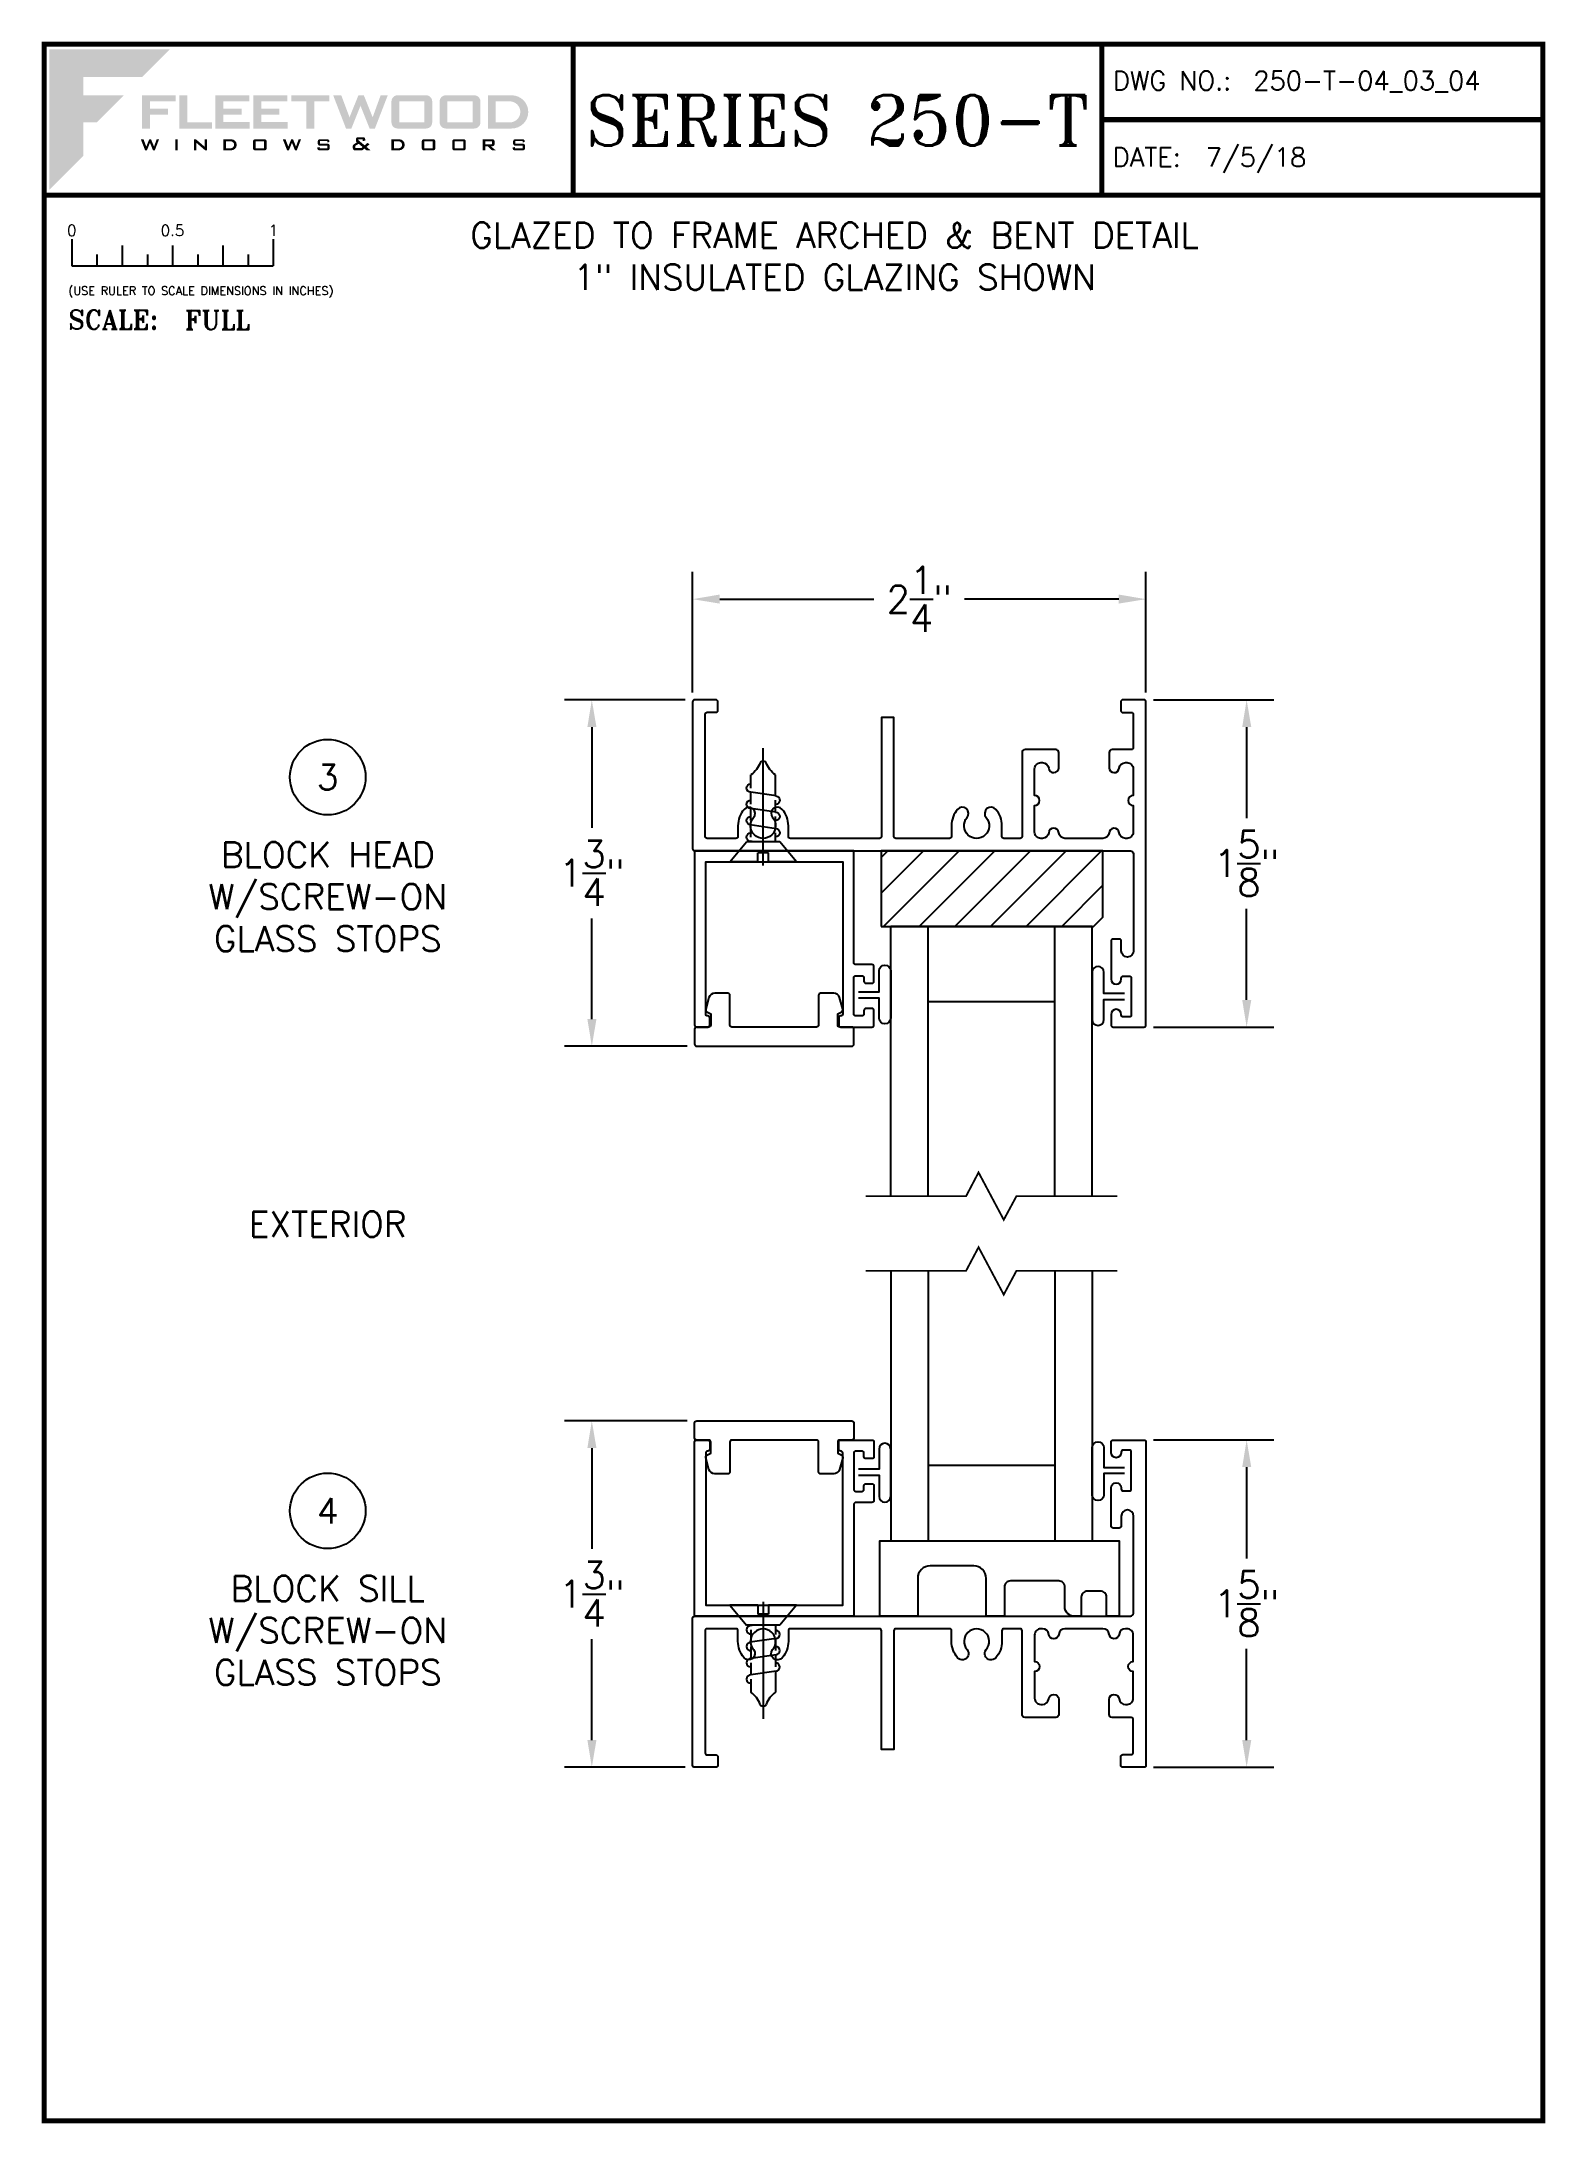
# Paper-space layout 'DETAIL 3 & 4' of a CAD drawing. Extents: x 0.3 to 7.8, y 0.1 to 10.4.
# The model-space entities are those that its viewports show. They can reach past a viewport. Long polylines and large blocks are cut down to what shows.
import ezdxf
from ezdxf.enums import TextEntityAlignment as Align

# ---------------------------------------------------------------- set-up
doc = ezdxf.new("R2010")
doc.units = 0
doc.header["$MEASUREMENT"] = 0
doc.layers.get('0').update_dxf_attribs({"linetype": 'CONTINUOUS'})
doc.layers.get('Defpoints').update_dxf_attribs({"linetype": 'CONTINUOUS'})
for name, color, linetype in [('DIM', 7, 'CONTINUOUS'), ('FRAME', 1, 'CONTINUOUS'), ('GLAZING', 7, 'CONTINUOUS'), ('MISC', 7, 'CONTINUOUS'), ('SEAL', 7, 'CONTINUOUS'), ('SETTING_BLOCK', 4, 'CONTINUOUS'), ('TEXT', 7, 'CONTINUOUS'), ('TITLE-BLOCK', 7, 'CONTINUOUS')]:
    doc.layers.add(name, color=color, linetype=linetype)
doc.layers.add('VP', color=40, linetype='CONTINUOUS', plot=False)
doc.layers.get('VP').off()
doc.styles.add('ROMANS', font='romans')
doc.styles.add('ROMANT', font='romant')
doc.styles.add('SIMPLEX-094', font='simplex.shx', dxfattribs={"height": 0.094})
doc.styles.get("Standard").update_dxf_attribs({"font": 'simplex.shx'})
doc.dimstyles.new('FULL SCALE', dxfattribs={"dimscale": 0.75, "dimtxt": 0.18, "dimasz": 0.18, "dimexe": 0.18, "dimexo": 0.0625, "dimgap": 0.09, "dimtad": 0, "dimtih": 1, "dimtoh": 1, "dimdec": 4, "dimzin": 0, "dimdsep": 46, "dimlunit": 4, "dimtxsty": 'Standard', "dimcen": 0.09, "dimadec": 0, "dimazin": 0, "dimtfac": 1, "dimtdec": 4, "dimtofl": 0, "dimtmove": 0, "dimatfit": 3, "dimfxl": 0, "dimtolj": 1, "dimtzin": 0, "dimarcsym": 0})

# ---------------------------------------------------------------- blocks, each defined once
blk = doc.blocks.new('*D42')
at = {"layer": 'Defpoints', "color": 0}
for p in [(5.781, 7.681), (3.531, 7.171), (5.781, 7.171)]:
    blk.add_point(p, dxfattribs=at)
at = {"layer": 'DIM', "color": 0, "lineweight": -2}
for p, q in [((3.531, 7.218), (3.531, 7.816)), ((5.781, 7.218), (5.781, 7.816)), ((3.666, 7.681), (4.431, 7.681)), ((5.646, 7.681), (4.881, 7.681))]:
    blk.add_line(p, q, dxfattribs=at)
at = {"layer": 'DIM', "color": 0}
for points in [[(3.666, 7.704), (3.666, 7.659), (3.531, 7.681)], [(5.646, 7.704), (5.646, 7.659), (5.781, 7.681)]]:
    blk.add_solid(points, dxfattribs=at)
at = {"layer": 'DIM', "color": 0, "insert": (4.656, 7.681), "char_height": 0.135, "attachment_point": 5}
blk.add_mtext('\\A1;2{\\H1.000000x;\\S1/4;}"', dxfattribs=at)
blk = doc.blocks.new('*D43')
at = {"layer": 'Defpoints', "color": 0}
for p in [(3.541, 7.181), (3.031, 5.461), (3.551, 5.461)]:
    blk.add_point(p, dxfattribs=at)
at = {"layer": 'DIM', "color": 0, "lineweight": -2}
for p, q in [((3.494, 7.181), (2.896, 7.181)), ((3.031, 7.046), (3.031, 6.546)), ((3.031, 5.596), (3.031, 6.096)), ((3.504, 5.461), (2.896, 5.461))]:
    blk.add_line(p, q, dxfattribs=at)
at = {"layer": 'DIM', "color": 0}
for points in [[(3.009, 7.046), (3.054, 7.046), (3.031, 7.181)], [(3.009, 5.596), (3.054, 5.596), (3.031, 5.461)]]:
    blk.add_solid(points, dxfattribs=at)
at = {"layer": 'DIM', "color": 0, "insert": (3.031, 6.321), "char_height": 0.135, "attachment_point": 5}
blk.add_mtext('\\A1;1{\\H1.000000x;\\S3/4;}"', dxfattribs=at)
blk = doc.blocks.new('*D44')
at = {"layer": 'Defpoints', "color": 0}
for p in [(3.551, 3.601), (3.031, 1.881), (3.541, 1.881)]:
    blk.add_point(p, dxfattribs=at)
at = {"layer": 'DIM', "color": 0, "lineweight": -2}
for p, q in [((3.504, 3.601), (2.896, 3.601)), ((3.031, 3.466), (3.031, 2.966)), ((3.031, 2.016), (3.031, 2.516)), ((3.494, 1.881), (2.896, 1.881))]:
    blk.add_line(p, q, dxfattribs=at)
at = {"layer": 'DIM', "color": 0}
for points in [[(3.009, 3.466), (3.054, 3.466), (3.031, 3.601)], [(3.009, 2.016), (3.054, 2.016), (3.031, 1.881)]]:
    blk.add_solid(points, dxfattribs=at)
at = {"layer": 'DIM', "color": 0, "insert": (3.031, 2.741), "char_height": 0.135, "attachment_point": 5}
blk.add_mtext('\\A1;1{\\H1.000000x;\\S3/4;}"', dxfattribs=at)
blk = doc.blocks.new('Fleetwood_Logo_6-10-15')
h = blk.add_hatch(color=154)
h.dxf.hatch_style = 1
h.paths.add_polyline_path([(0.2526, -0.0017), (0.0019, -0.0017), (0.0019, -0.2942), (0.0725, -0.2236), (0.0725, -0.1535), (0.1007, -0.1535), (0.1567, -0.0976), (0.0725, -0.0976), (0.0725, -0.0596), (0.1946, -0.0596)])
h = blk.add_hatch(color=251)
h.dxf.hatch_style = 1
h.paths.add_polyline_path([(0.2487, -0.1256), (0.2112, -0.1256), (0.2112, -0.1102), (0.2647, -0.1102), (0.2647, -0.0976), (0.1946, -0.0976), (0.1946, -0.1667), (0.2112, -0.1667), (0.2112, -0.1377), (0.2487, -0.1377)])
h = blk.add_hatch(color=251)
h.dxf.hatch_style = 1
h.paths.add_polyline_path([(0.2886, -0.0976), (0.272, -0.0976), (0.272, -0.1667), (0.3401, -0.1667), (0.3401, -0.1535), (0.2886, -0.1535)])
h = blk.add_hatch(color=251)
h.dxf.hatch_style = 1
h.paths.add_polyline_path([(0.4175, -0.0976), (0.3474, -0.0976), (0.3474, -0.1667), (0.4185, -0.1667), (0.4185, -0.1534), (0.364, -0.1534), (0.364, -0.1377), (0.4015, -0.1377), (0.4015, -0.1256), (0.364, -0.1256), (0.364, -0.1102), (0.4175, -0.1102)])
h = blk.add_hatch(color=251)
h.dxf.hatch_style = 1
h.paths.add_polyline_path([(0.4965, -0.0976), (0.4264, -0.0976), (0.4264, -0.1667), (0.4975, -0.1667), (0.4975, -0.1534), (0.443, -0.1534), (0.443, -0.1377), (0.4804, -0.1377), (0.4804, -0.1256), (0.443, -0.1256), (0.443, -0.1102), (0.4965, -0.1102)])
h = blk.add_hatch(color=251)
h.dxf.hatch_style = 1
h.paths.add_polyline_path([(0.5842, -0.0976), (0.5054, -0.0976), (0.5054, -0.1102), (0.5365, -0.1102), (0.5365, -0.1667), (0.5531, -0.1667), (0.5531, -0.1102), (0.5842, -0.1102)])
h = blk.add_hatch(color=251)
h.dxf.hatch_style = 1
h.paths.add_polyline_path([(0.6089, -0.0976), (0.5921, -0.0976), (0.6188, -0.1667), (0.63, -0.1667), (0.6489, -0.1192), (0.6679, -0.1667), (0.6789, -0.1667), (0.7056, -0.0976), (0.6908, -0.0976), (0.6742, -0.1433), (0.6558, -0.0976), (0.6446, -0.0976), (0.6261, -0.1433)])
h = blk.add_hatch(color=251)
h.dxf.hatch_style = 1
h.paths.add_polyline_path([(0.7853, -0.0976), (0.726, -0.0976, 0.414214), (0.7133, -0.1102), (0.7133, -0.154, 0.414214), (0.726, -0.1667), (0.7853, -0.1667, 0.414214), (0.798, -0.154), (0.798, -0.1102, 0.414214)])
h.paths.add_polyline_path([(0.7819, -0.1102), (0.7819, -0.154), (0.7294, -0.154), (0.7294, -0.1102)], flags=16)
h = blk.add_hatch(color=251)
h.dxf.hatch_style = 1
h.paths.add_polyline_path([(0.8856, -0.0976), (0.8262, -0.0976, 0.414214), (0.8136, -0.1102), (0.8136, -0.154, 0.414214), (0.8262, -0.1667), (0.8856, -0.1667, 0.414214), (0.8982, -0.154), (0.8982, -0.1102, 0.414214)])
h.paths.add_polyline_path([(0.8822, -0.1102), (0.8822, -0.154), (0.8296, -0.154), (0.8296, -0.1102)], flags=16)
h = blk.add_hatch(color=251)
h.dxf.hatch_style = 1
h.paths.add_polyline_path([(0.9632, -0.0976), (0.914, -0.0976), (0.914, -0.1667), (0.9632, -0.1667, 1)])
h.paths.add_polyline_path([(0.9301, -0.1102), (0.9593, -0.1102, -1), (0.9593, -0.154), (0.9301, -0.154)], flags=16)
h = blk.add_hatch(color=7)
h.dxf.hatch_style = 1
h.paths.add_polyline_path([(0.2301, -0.1891), (0.2251, -0.1891), (0.2196, -0.2043), (0.2134, -0.1891), (0.2097, -0.1891), (0.2035, -0.2043), (0.1978, -0.1891), (0.1922, -0.1891), (0.2011, -0.2121), (0.2048, -0.2121), (0.2112, -0.1963), (0.2175, -0.2121), (0.2212, -0.2121)])
h = blk.add_hatch(color=7)
h.dxf.hatch_style = 1
h.paths.add_polyline_path([(0.2691, -0.1891), (0.2637, -0.1891), (0.2637, -0.2118), (0.2637, -0.2121), (0.2691, -0.2121)])
h = blk.add_hatch(color=7)
h.dxf.hatch_style = 1
h.paths.add_polyline_path([(0.3077, -0.1964), (0.3259, -0.2121), (0.3298, -0.2121), (0.3298, -0.1891), (0.325, -0.1891), (0.325, -0.2047), (0.3067, -0.1891), (0.3029, -0.1891), (0.3029, -0.2121), (0.3077, -0.2121)])
h = blk.add_hatch(color=7)
h.dxf.hatch_style = 1
h.paths.add_polyline_path([(0.3801, -0.1891), (0.3637, -0.1891), (0.3637, -0.2121), (0.3801, -0.2121, 1)])
h.paths.add_polyline_path([(0.3691, -0.2079), (0.3691, -0.1933), (0.3788, -0.1933, -1), (0.3788, -0.2079)], flags=16)
h = blk.add_hatch(color=7)
h.dxf.hatch_style = 1
h.paths.add_polyline_path([(0.4537, -0.2079), (0.4537, -0.1933, 0.414214), (0.4495, -0.1891), (0.4297, -0.1891, 0.414214), (0.4255, -0.1933), (0.4255, -0.2079, 0.414214), (0.4297, -0.2121), (0.4495, -0.2121, 0.414214)])
h.paths.add_polyline_path([(0.4308, -0.2079), (0.4308, -0.1933), (0.4484, -0.1933), (0.4484, -0.2079)], flags=16)
h = blk.add_hatch(color=7)
h.dxf.hatch_style = 1
h.paths.add_polyline_path([(0.5253, -0.1891), (0.5203, -0.1891), (0.5148, -0.2043), (0.5087, -0.1891), (0.5049, -0.1891), (0.4988, -0.2043), (0.493, -0.1891), (0.4874, -0.1891), (0.4963, -0.2121), (0.5001, -0.2121), (0.5064, -0.1963), (0.5127, -0.2121), (0.5164, -0.2121)])
h = blk.add_hatch(color=7)
h.dxf.hatch_style = 1
h.paths.add_polyline_path([(0.5801, -0.1891), (0.5643, -0.1891, 0.414214), (0.56, -0.1933), (0.56, -0.1981, 0.414214), (0.5643, -0.2024), (0.58, -0.2024), (0.58, -0.2078), (0.5637, -0.2078), (0.5637, -0.2052), (0.5591, -0.2062), (0.5591, -0.2078, 0.414214), (0.5634, -0.2121), (0.5805, -0.2121, 0.414214), (0.5848, -0.2078), (0.5848, -0.2024, 0.414214), (0.5805, -0.1982), (0.5648, -0.1982), (0.5648, -0.193), (0.5798, -0.193), (0.5798, -0.1958), (0.5843, -0.1948), (0.5843, -0.1933, 0.414214)])
h = blk.add_hatch(color=7)
h.dxf.hatch_style = 1
h.paths.add_polyline_path([(0.645, -0.1913, -0.222262), (0.6447, -0.1906), (0.6447, -0.1892), (0.6535, -0.1892), (0.6535, -0.193), (0.6587, -0.1918), (0.6587, -0.189, 0.414214), (0.6544, -0.1847), (0.6437, -0.1847, 0.414214), (0.6394, -0.189), (0.6394, -0.1922, 0.222262), (0.6407, -0.1948), (0.6415, -0.1955), (0.6345, -0.1998, 0.260684), (0.6329, -0.2027), (0.6329, -0.2078, 0.414214), (0.6372, -0.2121), (0.6514, -0.2121, 0.17577), (0.6536, -0.2113), (0.657, -0.2085), (0.6614, -0.2121), (0.6699, -0.2121), (0.6613, -0.2049), (0.6676, -0.1997), (0.6637, -0.1964), (0.6574, -0.2017)])
h.paths.add_polyline_path([(0.6532, -0.2052), (0.6509, -0.2072, -0.17577), (0.6502, -0.2074), (0.6382, -0.2074), (0.6382, -0.2033, -0.260684), (0.6387, -0.2025), (0.6451, -0.1985)], flags=16)
h = blk.add_hatch(color=7)
h.dxf.hatch_style = 1
h.paths.add_polyline_path([(0.7294, -0.1891), (0.713, -0.1891), (0.713, -0.2121), (0.7294, -0.2121, 1)])
h.paths.add_polyline_path([(0.7184, -0.2079), (0.7184, -0.1933), (0.7281, -0.1933, -1), (0.7281, -0.2079)], flags=16)
h = blk.add_hatch(color=7)
h.dxf.hatch_style = 1
h.paths.add_polyline_path([(0.8045, -0.2079), (0.8045, -0.1933, 0.414214), (0.8003, -0.1891), (0.7805, -0.1891, 0.414214), (0.7763, -0.1933), (0.7763, -0.2079, 0.414214), (0.7805, -0.2121), (0.8003, -0.2121, 0.414214)])
h.paths.add_polyline_path([(0.7816, -0.2079), (0.7816, -0.1933), (0.7992, -0.1933), (0.7992, -0.2079)], flags=16)
h = blk.add_hatch(color=7)
h.dxf.hatch_style = 1
h.paths.add_polyline_path([(0.8678, -0.2079), (0.8678, -0.1933, 0.414214), (0.8636, -0.1891), (0.8438, -0.1891, 0.414214), (0.8396, -0.1933), (0.8396, -0.2079, 0.414214), (0.8438, -0.2121), (0.8636, -0.2121, 0.414214)])
h.paths.add_polyline_path([(0.8449, -0.2079), (0.8449, -0.1933), (0.8624, -0.1933), (0.8624, -0.2079)], flags=16)
h = blk.add_hatch(color=7)
h.dxf.hatch_style = 1
h.paths.add_polyline_path([(0.9277, -0.1993), (0.9277, -0.1933, 0.414214), (0.9235, -0.1891), (0.9028, -0.1891), (0.9028, -0.2121), (0.9082, -0.2121), (0.9082, -0.2035), (0.9131, -0.2035), (0.9224, -0.2121), (0.9303, -0.2121), (0.9197, -0.2035), (0.9235, -0.2035, 0.414214)])
h.paths.add_polyline_path([(0.9082, -0.1993), (0.9082, -0.1933), (0.9214, -0.1933, -0.414214), (0.9224, -0.1943), (0.9224, -0.1983, -0.414214), (0.9214, -0.1993)], flags=16)
h = blk.add_hatch(color=7)
h.dxf.hatch_style = 1
h.paths.add_polyline_path([(0.9867, -0.1982), (0.971, -0.1982), (0.971, -0.193), (0.9859, -0.193), (0.9859, -0.1958), (0.9905, -0.1948), (0.9905, -0.1933, 0.414214), (0.9863, -0.1891), (0.9705, -0.1891, 0.414214), (0.9662, -0.1933), (0.9662, -0.1981, 0.414214), (0.9705, -0.2024), (0.9862, -0.2024), (0.9862, -0.2078), (0.9699, -0.2078), (0.9699, -0.2052), (0.9653, -0.2062), (0.9653, -0.2078, 0.414214), (0.9696, -0.2121), (0.9867, -0.2121, 0.414214), (0.991, -0.2078), (0.991, -0.2024, 0.414214)])
blk = doc.blocks.new('A-SIZE_P')
at = {"const_width": 0.025}
blk.add_lwpolyline([(0.313, 0.125), (7.751, 0.125), (7.751, 10.437), (0.313, 10.437)], close=True, dxfattribs=at)
for points in [[(2.938, 10.437), (2.938, 9.687)], [(5.563, 10.437), (5.563, 9.687)], [(5.563, 10.062), (7.751, 10.062)], [(0.313, 9.687), (7.751, 9.687)]]:
    blk.add_lwpolyline(points, dxfattribs=at)
at = {"xscale": 2.387023416083395, "yscale": 2.387023416083395, "zscale": 2.387023416083395}
blk.add_blockref('Fleetwood_Logo_6-10-15', (0.334, 10.416), dxfattribs=at)
for s, style, p in [('DWG NO.:', 'SIMPLEX-094', (5.617, 10.209)), ('DATE:', 'SIMPLEX-094', (5.616, 9.829)), ('SCALE:', 'ROMANT', (0.433, 9.022))]:
    blk.add_text(s, height=0.094, dxfattribs=dict(style=style)).set_placement(p)
for tag, p, style in [('DWG_NO', (6.346, 10.209), 'SIMPLEX-094'), ('DATE', (6.077, 9.829), 'SIMPLEX-094'), ('SCALE', (1.011, 9.02), 'ROMANT')]:
    blk.add_attdef(tag, p, '', height=0.094, dxfattribs=dict(style=style))
for tag, height, style, width, p, p2 in [('DWG_NO_F', 0.094, 'SIMPLEX-094', 1.745692, (6.347, 10.209), (7.683, 10.209)), ('PRODUCT', 0.25, 'ROMANT', 1.390728, (3.001, 9.934), (5.5, 9.934))]:
    blk.add_attdef(tag, text='', height=height, dxfattribs=dict(style=style, width=width)).set_placement(p, p2, align=Align.FIT)
blk = doc.blocks.new('Full')
for p, q in [((0.137, -0.219), (0.137, -0.35)), ((0.262, -0.294), (0.262, -0.35)), ((0.387, -0.249), (0.387, -0.35)), ((0.512, -0.294), (0.512, -0.35)), ((0.637, -0.249), (0.637, -0.35)), ((0.762, -0.294), (0.762, -0.35)), ((0.887, -0.249), (0.887, -0.35)), ((1.012, -0.294), (1.012, -0.35)), ((1.137, -0.219), (1.137, -0.35)), ((0.137, -0.35), (1.137, -0.35))]:
    blk.add_line(p, q)
for s, p in [('0', (0.137, -0.219)), ('0.5', (0.637, -0.219)), ('1', (1.137, -0.219))]:
    blk.add_text(s, height=0.055).set_placement(p, align=Align.BOTTOM_CENTER)
at = {"style": 'ROMANS'}
blk.add_text('(USE RULER TO SCALE DIMENSIONS IN INCHES)', height=0.04115, dxfattribs=at).set_placement((0.12, -0.495))
blk = doc.blocks.new('*D137')
at = {"layer": 'Defpoints', "color": 0}
for p in [(5.771, 7.181), (5.771, 5.556), (6.281, 5.556)]:
    blk.add_point(p, dxfattribs=at)
at = {"layer": 'TITLE-BLOCK', "color": 0, "lineweight": -2}
for p, q in [((5.818, 7.181), (6.416, 7.181)), ((6.281, 7.046), (6.281, 6.594)), ((6.281, 5.691), (6.281, 6.144)), ((5.818, 5.556), (6.416, 5.556))]:
    blk.add_line(p, q, dxfattribs=at)
at = {"layer": 'TITLE-BLOCK', "color": 0}
for points in [[(6.259, 7.046), (6.304, 7.046), (6.281, 7.181)], [(6.259, 5.691), (6.304, 5.691), (6.281, 5.556)]]:
    blk.add_solid(points, dxfattribs=at)
at = {"layer": 'TITLE-BLOCK', "color": 0, "insert": (6.281, 6.369), "char_height": 0.135, "attachment_point": 5}
blk.add_mtext('\\A1;1{\\H1.000000x;\\S5/8;}"', dxfattribs=at)
blk = doc.blocks.new('*D138')
at = {"layer": 'Defpoints', "color": 0}
for p in [(5.771, 3.506), (6.281, 3.506), (5.771, 1.881)]:
    blk.add_point(p, dxfattribs=at)
at = {"layer": 'TITLE-BLOCK', "color": 0, "lineweight": -2}
for p, q in [((5.818, 3.506), (6.416, 3.506)), ((6.281, 3.371), (6.281, 2.918)), ((6.281, 2.016), (6.281, 2.468)), ((5.818, 1.881), (6.416, 1.881))]:
    blk.add_line(p, q, dxfattribs=at)
at = {"layer": 'TITLE-BLOCK', "color": 0}
for points in [[(6.259, 3.371), (6.304, 3.371), (6.281, 3.506)], [(6.259, 2.016), (6.304, 2.016), (6.281, 1.881)]]:
    blk.add_solid(points, dxfattribs=at)
at = {"layer": 'TITLE-BLOCK', "color": 0, "insert": (6.281, 2.693), "char_height": 0.135, "attachment_point": 5}
blk.add_mtext('\\A1;1{\\H1.000000x;\\S5/8;}"', dxfattribs=at)
blk = doc.blocks.new('2016 SREW STOP CAP')
blk.add_lwpolyline([(-0.385, 0.095), (0, 0.095, -0.414214), (0.01, 0.085), (0.01, 0.01, -0.414214), (0, 0), (-0.06, 0, 0.414214), (-0.07, -0.01), (-0.07, -0.065), (-0.05, -0.076, -0.339454), (-0.045, -0.088), (-0.061, -0.146, -0.339454), (-0.09, -0.168), (-0.155, -0.168, -0.414214), (-0.165, -0.158), (-0.165, -0.01, 0.414214), (-0.175, 0), (-0.385, 0), (-0.595, 0, 0.414214), (-0.605, -0.01), (-0.605, -0.158, -0.414214), (-0.615, -0.168), (-0.68, -0.168, -0.339454), (-0.709, -0.146), (-0.725, -0.088, -0.339454), (-0.72, -0.076), (-0.7, -0.065), (-0.7, -0.01, 0.414214), (-0.71, 0), (-0.77, 0, -0.414214), (-0.78, 0.01), (-0.78, 0.085, -0.414214), (-0.77, 0.095)], format="xyb", close=True)
blk = doc.blocks.new('2017 SCREW ON STOP')
blk.add_lwpolyline([(0.89, 0.7925, -0.4142136), (0.88, 0.7825), (0.85, 0.7825, -0.4142136), (0.84, 0.7925), (0.84, 0.81, 0.4142136), (0.83, 0.82), (0.8, 0.82, 0.4142136), (0.79, 0.81), (0.79, 0.63, 0.4142136), (0.8, 0.62), (0.83, 0.62, 0.4142136), (0.84, 0.63), (0.84, 0.6475, -0.4142136), (0.85, 0.6575), (0.88, 0.6575, -0.4142136), (0.89, 0.6475), (0.89, 0.575, -0.4142136), (0.88, 0.565), (0.8, 0.565, 0.4142136), (0.79, 0.555), (0.79, 0), (0, 0), (0, 0.865, -0.4142136), (0.01, 0.875), (0.065, 0.875, -0.4142136), (0.075, 0.865), (0.075, 0.83, -0.4142136), (0.065, 0.82, 0.4142136), (0.055, 0.81), (0.055, 0.055), (0.735, 0.055), (0.735, 0.81, 0.4142136), (0.725, 0.82, -0.4142136), (0.715, 0.83), (0.715, 0.865, -0.4142136), (0.725, 0.875), (0.88, 0.875, -0.4142136), (0.89, 0.865)], format="xyb", close=True)
blk = doc.blocks.new('Flat_HD_#8xp50')
for p, q in [((-0.027, 0.043), (-0.166, 0.043)), ((-0.166, 0.043), (-0.082, -0.057)), ((-0.027, 0.043), (-0.027, -0.002)), ((0, 0.06), (0, -0.522)), ((0.166, 0.043), (0.027, 0.043)), ((0.027, 0.043), (0.027, -0.002)), ((0.166, 0.043), (0.082, -0.057)), ((0.082, -0.057), (-0.082, -0.057)), ((0.027, -0.002), (-0.027, -0.002))]:
    blk.add_line(p, q)
at = {"linetype": 'Continuous'}
for p, q in [((-0.044, -0.057), (-0.065, -0.06)), ((-0.061, -0.057), (-0.061, -0.059)), ((-0.061, -0.08), (-0.061, -0.141)), ((0.061, -0.057), (0.061, -0.102)), ((0.065, -0.122), (-0.065, -0.141)), ((-0.061, -0.162), (-0.061, -0.222)), ((0.065, -0.204), (-0.061, -0.222)), ((0.061, -0.123), (0.061, -0.183)), ((0.061, -0.204), (0.061, -0.264)), ((-0.061, -0.243), (-0.061, -0.303)), ((0.065, -0.285), (-0.061, -0.303)), ((0.061, -0.286), (0.061, -0.389)), ((-0.061, -0.324), (-0.061, -0.389)), ((-0.006, -0.457), (0.006, -0.457))]:
    blk.add_line(p, q, dxfattribs=at)
for centre, radius, start, end in [((-0.061, -0.08), 0.0211, 90, 270), ((-0.061, -0.08), 0.0211, 90, 270), ((0.061, -0.102), 0.0211, 270, 90), ((-0.061, -0.162), 0.0211, 90, 270), ((-0.061, -0.162), 0.0211, 90, 270), ((0.061, -0.183), 0.0211, 270, 90), ((-0.061, -0.243), 0.0211, 90, 270), ((-0.061, -0.324), 0.0211, 90, 270), ((0.061, -0.264), 0.0211, 276.6964, 90), ((-0.137, -0.496), 0.131, 20.7051, 54.5638), ((0.137, -0.496), 0.131, 125.4362, 159.2949), ((-0.006, -0.448), 0.00861, 191.7651, 270), ((0.006, -0.448), 0.00861, 270, 348.2349)]:
    blk.add_arc(centre, radius, start, end, dxfattribs=at)

msp = doc.modelspace()

# ---------------------------------------------------------------- hatches: boundary and pattern name
at = {"layer": 'SETTING_BLOCK'}
h = msp.add_hatch(dxfattribs=at)
h.set_pattern_fill('ANSI31', color=256, style=0)
h.set_pattern_definition([(45, (-3.13188, 1.49164), (-0.08838835, 0.08838835), [])])
h.paths.add_polyline_path([(16.954, 19.298), (17, 19.343), (17, 19.673), (15.9, 19.673), (15.9, 19.298)])

# ---------------------------------------------------------------- linework, layer by layer
for p, q in [((16.947, 19.298), (15.947, 19.298)), ((16.761, 18.923), (16.133, 18.923))]:
    msp.add_line(p, q)
at = {"layer": 'FRAME'}
for points in [[(17.031, 19.763, -0.38311), (17, 19.735), (16.812, 19.735, -0.38311), (16.781, 19.763, 0.898027), (16.731, 19.763, -0.38311), (16.7, 19.735), (16.692, 19.735, -0.414214), (16.661, 19.766), (16.661, 19.898, 1), (16.661, 19.948), (16.661, 20.08, -0.414214), (16.692, 20.111), (16.7, 20.111, -0.38311), (16.731, 20.084, 0.947716), (16.781, 20.086), (16.781, 20.161, 0.414214), (16.766, 20.176), (16.614, 20.176, 0.414214), (16.599, 20.161), (16.599, 19.745, -0.414214), (16.589, 19.735), (16.509, 19.735, -0.414214), (16.499, 19.745), (16.499, 19.798, 0.178707), (16.469, 19.879, 1), (16.421, 19.838, -2.170601), (16.326, 19.838, 1), (16.279, 19.879, 0.178707), (16.249, 19.798), (16.249, 19.745, -0.414214), (16.239, 19.735), (15.973, 19.735, -0.414214), (15.963, 19.745), (15.963, 20.335), (15.901, 20.335), (15.901, 19.745, -0.414214), (15.891, 19.735), (15.449, 19.735, -0.414214), (15.439, 19.745), (15.439, 19.798, 0.178707), (15.409, 19.879, 1), (15.361, 19.838, -2.170601), (15.266, 19.838, 1), (15.219, 19.879, 0.178707), (15.189, 19.798), (15.189, 19.745, -0.414214), (15.179, 19.735), (15.036, 19.735, -0.414214), (15.026, 19.745), (15.026, 20.352, -0.399275), (15.036, 20.361), (15.079, 20.361, 0.414214), (15.089, 20.371), (15.089, 20.413, 0.414214), (15.079, 20.423), (14.974, 20.423, 0.414214), (14.964, 20.413), (14.964, 19.683, 0.414214), (14.974, 19.673), (17.137, 19.673, -0.414214), (17.152, 19.658), (17.152, 19.176, -1), (17.091, 19.176), (17.091, 19.225, 0.414214), (17.081, 19.235), (17.051, 19.235, 0.414214), (17.041, 19.225), (17.041, 19.036, 1), (17.091, 19.036), (17.091, 19.041, -0.414214), (17.101, 19.051), (17.131, 19.051, -0.414214), (17.141, 19.041), (17.141, 18.858, -0.414214), (17.131, 18.848), (17.101, 18.848, -0.414214), (17.091, 18.858), (17.091, 18.861, 1), (17.041, 18.861), (17.041, 18.841), (17.041, 18.808, 0.414214), (17.051, 18.798), (17.204, 18.798, 0.414214), (17.214, 18.808), (17.214, 20.413, 0.414214), (17.204, 20.423), (17.099, 20.423, 0.414214), (17.089, 20.413), (17.089, 20.37, 0.414214), (17.099, 20.36), (17.141, 20.36, -0.414214), (17.151, 20.35), (17.151, 20.186, -0.414214), (17.141, 20.176), (17.046, 20.176, 0.414214), (17.031, 20.161), (17.031, 20.086, 0.947716), (17.081, 20.084, -0.38311), (17.112, 20.111), (17.12, 20.111, -0.414214), (17.151, 20.08), (17.151, 19.948, 1), (17.151, 19.898), (17.151, 19.766, -0.414214), (17.12, 19.735), (17.112, 19.735, -0.38311), (17.081, 19.763, 0.947716), (17.031, 19.76)], [(17.031, 15.782, 0.38311), (17, 15.81), (16.812, 15.81, 0.38311), (16.781, 15.782, -0.898027), (16.731, 15.782, 0.38311), (16.7, 15.81), (16.692, 15.81, 0.414214), (16.661, 15.779), (16.661, 15.647, -1), (16.661, 15.597), (16.661, 15.465, 0.414214), (16.692, 15.434), (16.7, 15.434, 0.38311), (16.731, 15.461, -0.947716), (16.781, 15.459), (16.781, 15.384, -0.414214), (16.766, 15.369), (16.614, 15.369, -0.414214), (16.599, 15.384), (16.599, 15.8, 0.414214), (16.589, 15.81), (16.509, 15.81, 0.414214), (16.499, 15.8), (16.499, 15.747, -0.178707), (16.469, 15.666, -1), (16.421, 15.706, 2.170601), (16.326, 15.706, -1), (16.279, 15.666, -0.178707), (16.249, 15.747), (16.249, 15.8, 0.414214), (16.239, 15.81), (15.973, 15.81, 0.414214), (15.963, 15.8), (15.963, 15.21), (15.901, 15.21), (15.901, 15.8, 0.414214), (15.891, 15.81), (15.449, 15.81, 0.414214), (15.439, 15.8), (15.439, 15.747, -0.178707), (15.409, 15.666, -1), (15.361, 15.706, 2.170601), (15.266, 15.706, -1), (15.219, 15.666, -0.178707), (15.189, 15.747), (15.189, 15.8, 0.414214), (15.179, 15.81), (15.036, 15.81, 0.414214), (15.026, 15.8), (15.026, 15.192, 0.399275), (15.036, 15.184), (15.079, 15.184, -0.414214), (15.089, 15.174), (15.089, 15.132, -0.414214), (15.079, 15.122), (14.974, 15.122, -0.414214), (14.964, 15.132), (14.964, 15.862, -0.414214), (14.974, 15.872), (17.137, 15.872, 0.414214), (17.152, 15.887), (17.152, 16.369, 1), (17.091, 16.369), (17.091, 16.32, -0.414214), (17.081, 16.31), (17.051, 16.31, -0.414214), (17.041, 16.32), (17.041, 16.509, -1), (17.091, 16.509), (17.091, 16.504, 0.414214), (17.101, 16.494), (17.131, 16.494, 0.414214), (17.141, 16.504), (17.141, 16.687, 0.414214), (17.131, 16.697), (17.101, 16.697, 0.414214), (17.091, 16.687), (17.091, 16.684, -1), (17.041, 16.684), (17.041, 16.703), (17.041, 16.737, -0.414214), (17.051, 16.747), (17.204, 16.747, -0.414214), (17.214, 16.737), (17.214, 15.132, -0.414214), (17.204, 15.122), (17.099, 15.122, -0.414214), (17.089, 15.132), (17.089, 15.175, -0.414214), (17.099, 15.185), (17.141, 15.185, 0.414214), (17.151, 15.195), (17.151, 15.359, 0.414214), (17.141, 15.369), (17.046, 15.369, -0.414214), (17.031, 15.384), (17.031, 15.459, -0.947716), (17.081, 15.461, 0.38311), (17.112, 15.434), (17.12, 15.434, 0.414214), (17.151, 15.465), (17.151, 15.597, -1), (17.151, 15.647), (17.151, 15.779, 0.414214), (17.12, 15.81), (17.112, 15.81, 0.38311), (17.081, 15.782, -0.947716), (17.031, 15.785)]]:
    msp.add_lwpolyline(points, format="xyb", dxfattribs=at)
at = {"layer": 'GLAZING', "color": 7, "linetype": 'Continuous'}
for p, q in [((15.947, 17.958), (15.947, 19.298)), ((16.133, 17.958), (16.133, 19.298)), ((16.761, 17.958), (16.761, 19.298)), ((16.947, 17.958), (16.947, 19.298)), ((15.947, 17.587), (15.947, 16.247)), ((16.133, 17.587), (16.133, 16.247)), ((16.761, 17.587), (16.761, 16.247)), ((16.947, 17.587), (16.947, 16.247))]:
    msp.add_line(p, q, dxfattribs=at)
at = {"layer": 'GLAZING', "color": 7, "const_width": 0.00939}
for points in [[(15.822, 17.958), (16.321, 17.958), (16.383, 18.076), (16.508, 17.841), (16.571, 17.958), (17.072, 17.958)], [(15.822, 17.587), (16.321, 17.587), (16.383, 17.704), (16.508, 17.469), (16.571, 17.587), (17.072, 17.587)]]:
    msp.add_lwpolyline(points, dxfattribs=at)
at = {"layer": 'SEAL', "color": 7, "linetype": 'Continuous'}
for points in [[(15.787, 18.973), (15.889, 18.973), (15.889, 19.077, -1), (15.947, 19.077), (15.947, 18.843, -1), (15.889, 18.843), (15.889, 18.942), (15.787, 18.942)], [(17.107, 18.965), (17.005, 18.965), (17.005, 19.07, 1), (16.947, 19.07), (16.947, 18.835, 1), (17.005, 18.835), (17.005, 18.934), (17.107, 18.934)], [(15.787, 16.572), (15.889, 16.572), (15.889, 16.467, 1), (15.947, 16.467), (15.947, 16.702, 1), (15.889, 16.702), (15.889, 16.603), (15.787, 16.603)], [(17.107, 16.58), (17.005, 16.58), (17.005, 16.475, -1), (16.947, 16.475), (16.947, 16.709, -1), (17.005, 16.709), (17.005, 16.611), (17.107, 16.611)]]:
    msp.add_lwpolyline(points, format="xyb", dxfattribs=at)
at = {"layer": 'SETTING_BLOCK', "linetype": 'Continuous'}
msp.add_lwpolyline([(15.9, 19.298), (16.954, 19.298), (17, 19.343), (17, 19.673), (15.9, 19.673)], close=True, dxfattribs=at)
at = {"layer": 'SETTING_BLOCK'}
msp.add_lwpolyline([(16.811, 15.919), (16.811, 16.017, 0.414214), (16.781, 16.047), (16.541, 16.047, 0.414214), (16.511, 16.017), (16.511, 15.872), (16.421, 15.872), (16.421, 16.06, 0.414214), (16.359, 16.122), (16.143, 16.122, 0.414214), (16.081, 16.06), (16.081, 15.872), (15.893, 15.872), (15.893, 16.247), (17.081, 16.247), (17.081, 15.872), (17.018, 15.872), (17.018, 15.967, 0.414214), (16.988, 15.997), (16.923, 15.997, 0.414214), (16.893, 15.967), (16.893, 15.872), (16.858, 15.872, -0.414214)], format="xyb", close=True, dxfattribs=at)
at = {"layer": 'TITLE-BLOCK'}
for p, q in [((16.133, 16.622), (16.761, 16.622)), ((15.947, 16.247), (16.947, 16.247))]:
    msp.add_line(p, q, dxfattribs=at)

# ---------------------------------------------------------------- block references
at = {"xscale": -1, "rotation": 180}
msp.add_blockref('Flat_HD_#8xp50', (15.314, 19.661), dxfattribs=at)
msp.add_blockref('Flat_HD_#8xp50', (15.314, 15.884))
at = {"layer": 'FRAME', "xscale": -1, "rotation": 180}
for name, p in [('2017 SCREW ON STOP', (14.974, 19.673)), ('2016 SREW STOP CAP', (15.754, 18.798))]:
    msp.add_blockref(name, p, dxfattribs=at)
at = {"layer": 'FRAME'}
for name, p in [('2016 SREW STOP CAP', (15.754, 16.747)), ('2017 SCREW ON STOP', (14.974, 15.872))]:
    msp.add_blockref(name, p, dxfattribs=at)

psp = doc.layouts.new('DETAIL 3 & 4')

# ---------------------------------------------------------------- linework, layer by layer
at = {"layer": 'MISC'}
for centre in [(1.720516, 6.797321), (1.720516, 3.154099)]:
    psp.add_circle(centre, 0.1875, dxfattribs=at)

# ---------------------------------------------------------------- block references
at = {"layer": 'TITLE-BLOCK'}
ref = psp.add_blockref('A-SIZE_P', (0, 0), dxfattribs=at)
ref.add_attrib('DATE', '7/5/18', (6.077412, 9.828844), dxfattribs={"layer": '0', "height": 0.094, "style": 'SIMPLEX-094'})
ref.add_attrib('SCALE', 'FULL', (1.011009, 9.020349), dxfattribs={"layer": '0', "height": 0.094, "style": 'ROMANT'})
ref.add_attrib('PRODUCT', 'SERIES 250-T', dxfattribs={"layer": '0', "height": 0.25, "style": 'ROMANT', "width": 0.875}).set_placement((3.0005, 9.933516), (5.5005, 9.933516), align=Align.FIT)
ref.add_attrib('DWG_NO', '250-T-04_03_04', (6.314093, 10.208791), dxfattribs={"layer": '0', "height": 0.094, "style": 'SIMPLEX-094'})
psp.add_blockref('Full', (0.313, 9.687), dxfattribs=at)

# ---------------------------------------------------------------- texts
at = {"layer": 'TEXT', "char_height": 0.125, "attachment_point": 5}
for s, insert, width in [('GLAZED TO FRAME ARCHED & BENT DETAIL\\P1" INSULATED GLAZING SHOWN', (4.235551, 9.384036), 4.59878064), ('3', (1.720516, 6.797321), 0.46055556), ('BLOCK HEAD\\PW/SCREW-ON\\PGLASS STOPS', (1.720516, 6.203571), 1.725675), ('EXTERIOR', (1.720516, 4.577727), 2.725675), ('4', (1.720516, 3.154099), 0.46055556), ('BLOCK SILL\\PW/SCREW-ON\\PGLASS STOPS', (1.720516, 2.560349), 1.725675)]:
    psp.add_mtext(s, dxfattribs=dict(at, insert=insert, width=width))

# ---------------------------------------------------------------- dimensions: what is measured, and where the dimension line sits
at = {"layer": 'DIM'}
dim = psp.add_linear_dim(base=(5.781041, 7.6811), p1=(3.531041, 7.1711), p2=(5.781041, 7.1711), dimstyle='FULL SCALE', override={"dimlfac": -1}, dxfattribs=at)
dim.commit()
dim.dimension.update_dxf_attribs({"geometry": '*D42', "text_midpoint": (4.656041, 7.6811), "dimtype": 160})
for base, p1, p2, picture, middle in [((3.031041, 5.4611), (3.541041, 7.1811), (3.551041, 5.4611), '*D43', (3.031041, 6.3211)), ((3.031041, 1.88082), (3.551041, 3.60082), (3.541041, 1.88082), '*D44', (3.031041, 2.74082))]:
    dim = psp.add_linear_dim(base=base, p1=p1, p2=p2, angle=90, dimstyle='FULL SCALE', override={"dimlfac": -1}, dxfattribs=at)
    dim.commit()
    dim.dimension.update_dxf_attribs({"geometry": picture, "text_midpoint": middle})
at = {"layer": 'TITLE-BLOCK'}
dim = psp.add_linear_dim(base=(6.281041, 5.5561), p1=(5.771041, 7.1811), p2=(5.771041, 5.5561), angle=90, dimstyle='FULL SCALE', override={"dimlfac": -1}, dxfattribs=at)
dim.commit()
dim.dimension.update_dxf_attribs({"geometry": '*D137', "text_midpoint": (6.281041, 6.3686), "dimtype": 160})
dim = psp.add_linear_dim(base=(6.281041, 3.50582), p1=(5.771041, 1.88082), p2=(5.771041, 3.50582), angle=90, dimstyle='FULL SCALE', override={"dimlfac": -1}, dxfattribs=at)
dim.commit()
dim.dimension.update_dxf_attribs({"geometry": '*D138', "text_midpoint": (6.281041, 2.69332)})

# ---------------------------------------------------------------- viewports
at = {"layer": 'VP'}
psp.add_viewport(center=(4.415549, 5.928382), size=(3.464344, 2.7909428), view_center_point=(15.848117, 19.170062), view_height=2.79094283, status=3, dxfattribs=at)
psp.add_viewport(center=(4.415549, 3.068656), size=(3.464344, 2.92850922), view_center_point=(15.848117, 16.309872), view_height=2.92850926, dxfattribs=at)

doc.saveas('drawing.dxf')
